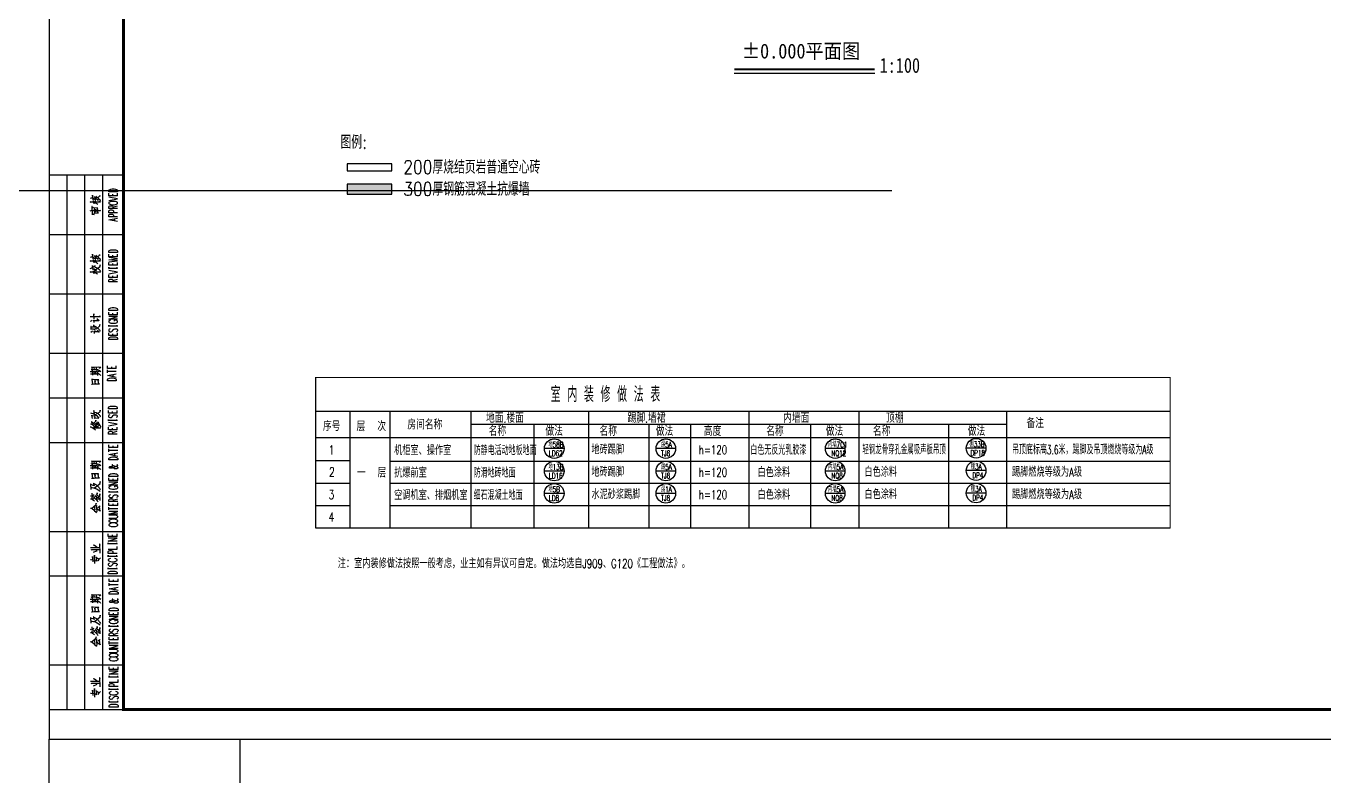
# Model space of a CAD drawing. Extents: x 5279878 to 5976284, y -275259 to -27697.
# Drawn here: x 5314840 to 5358558, y -213546 to -188277 of the extents above; entities that cross this region are included whole.
import ezdxf

# ---------------------------------------------------------------- set-up
doc = ezdxf.new("R2010")
doc.units = 0
doc.header["$LTSCALE"] = 1000
doc.header["$MEASUREMENT"] = 0
doc.layers.get('0').update_dxf_attribs({"linetype": 'CONTINUOUS'})
doc.layers.add('_0', color=7, linetype='CONTINUOUS', lineweight=25)
for name, color, linetype in [('INSERT', 64, 'CONTINUOUS'), ('PUB_TITLE', 4, 'CONTINUOUS'), ('图名', 15, 'CONTINUOUS'), ('门窗编号', 80, 'CONTINUOUS')]:
    doc.layers.add(name, color=color, linetype=linetype)
doc.styles.add('HZ1', font='txt.shx', dxfattribs={"bigfont": 'hzdx.shx'})
doc.styles.get("Standard").update_dxf_attribs({"font": 'GBENOR', "bigfont": 'GBCBIG'})
doc.styles.add('宋体', font='', dxfattribs={"width": 0.7})
doc.styles.get('宋体').set_extended_font_data('SimSun')

# ---------------------------------------------------------------- blocks, each defined once
blk = doc.blocks.new('A$C04D97144')
for p, q in [((6, 0), (6, 180)), ((12, 0), (12, 180)), ((18, 0), (18, 180)), ((0, 160), (25, 160)), ((0, 140), (25, 140)), ((0, 120), (25, 120)), ((0, 105), (25, 105)), ((0, 90), (25, 90)), ((0, 60), (25, 60)), ((0, 45), (25, 45)), ((0, 15), (25, 15))]:
    blk.add_line(p, q)
blk.add_lwpolyline([(0, 180), (0, 0), (25, 0), (25, 180)], close=True)
for points in [[(22.97, 174.41), (20.03, 174.41), (20.03, 174.9), (20.17, 175.1), (20.47, 175.24), (20.72, 175.32), (21.18, 175.38), (21.87, 175.38), (22.28, 175.32), (22.58, 175.24), (22.83, 175.1), (22.97, 174.9), (22.97, 174.41), (22.97, 174.41)], [(13.81, 170.94), (13.95, 171.05), (13.92, 171.02), (17.27, 171.02), (17, 170.98), (16.72, 171.02)], [(13.86, 172.15), (14.14, 172.35), (14.27, 172.38), (14.34, 172.35)], [(14.77, 171.68), (14.55, 173.26), (14.52, 173.14), (14.6, 172.92)], [(14.74, 172.24), (14.91, 172.21), (15.58, 171.72), (15.62, 171.68), (15.41, 172.54)], [(14.8, 171.44), (14.97, 170.34)], [(14.99, 171.05), (15.44, 170.8), (15.79, 170.59), (16.04, 170.42), (16.29, 170.2)], [(15.05, 172.71), (15.19, 172.68), (15.62, 172.35), (15.65, 172.32), (15.93, 172.07), (16.21, 171.79), (16.46, 171.47)], [(15.19, 171.05), (15.54, 171.41)], [(15.62, 172.92), (15.82, 172.82), (16.28, 172.49), (16.56, 172.15), (16.86, 171.79), (17.09, 171.47), (17.27, 171.22)], [(16.39, 172.38), (16.86, 172.95), (17.09, 173.06), (16.81, 172.89)], [(22.97, 173), (20.03, 173), (20.03, 173.91)], [(20.03, 171.46), (22.97, 172.02), (20.03, 172.59)], [(20.03, 170.48), (20.17, 170.34), (20.47, 170.2), (20.72, 170.14), (21.18, 170.06), (21.87, 170.06), (22.28, 170.14), (22.58, 170.2), (22.83, 170.34), (22.97, 170.48), (22.97, 170.77), (22.83, 170.91), (22.58, 171.05), (22.28, 171.11), (21.87, 171.19), (21.18, 171.19), (20.72, 171.11), (20.47, 171.05), (20.17, 170.91), (20.03, 170.77), (20.03, 170.48), (20.03, 170.48)], [(21.43, 173), (21.43, 173.56)], [(22.97, 173), (22.97, 173.91)], [(13.78, 167.95), (14.06, 168.13), (14.27, 168.19)], [(14.27, 166.93), (14.52, 166.93), (14.71, 166.88), (14.91, 166.82), (15.05, 166.76)], [(14.56, 166.93), (14.41, 169.49), (14.31, 169.43), (14.77, 169.08)], [(14.66, 168.06), (14.71, 168.13), (17.28, 168.09), (17.03, 168.05), (16.72, 168.09)], [(16.18, 168.75), (16.32, 168.86), (14.97, 169.04), (15.08, 169.08), (15.27, 167.31)], [(15.02, 167.18), (15.27, 167.25), (16.53, 167.36), (16.29, 167.32), (16.18, 168.75), (16.15, 168.58), (16.21, 168.27)], [(15.73, 167.59), (15.62, 168.61)], [(22.97, 168.74), (20.03, 168.74), (20.03, 169.37), (20.17, 169.57), (20.33, 169.65), (20.58, 169.71), (20.88, 169.71), (21.18, 169.65), (21.27, 169.57), (21.43, 169.37), (21.43, 168.74)], [(22.97, 167.34), (20.03, 167.34), (20.03, 167.97), (20.17, 168.17), (20.33, 168.24), (20.58, 168.31), (21.02, 168.31), (21.27, 168.24), (21.43, 168.17), (21.57, 167.97), (21.57, 167.34)], [(22.97, 165.93), (20.03, 165.93), (20.03, 166.57), (20.17, 166.77), (20.33, 166.84), (20.58, 166.92), (21.02, 166.92), (21.27, 166.84), (21.43, 166.77), (21.57, 166.57), (21.57, 165.93)], [(21.43, 169.23), (22.97, 169.71)], [(22.97, 164.39), (20.03, 164.95), (22.97, 165.52)], [(21.98, 164.61), (21.98, 165.3)], [(14.77, 151.79), (14.55, 153.37), (14.52, 153.26), (14.6, 153.03)], [(15.62, 153.03), (15.82, 152.95), (16.28, 152.6), (16.56, 152.26), (16.86, 151.9), (17.09, 151.58), (17.27, 151.33)], [(16.39, 152.49), (16.86, 153.06), (17.09, 153.17), (16.81, 153)], [(22.97, 153.91), (20.03, 153.91), (20.03, 154.4), (20.17, 154.6), (20.47, 154.74), (20.72, 154.82), (21.18, 154.88), (21.87, 154.88), (22.28, 154.82), (22.58, 154.74), (22.83, 154.6), (22.97, 154.4), (22.97, 153.91), (22.97, 153.91)], [(22.97, 152.51), (20.03, 152.51), (20.03, 153.42)], [(21.43, 152.51), (21.43, 153.06)], [(22.97, 152.51), (22.97, 153.42)], [(13.81, 151.05), (13.95, 151.16), (13.92, 151.13), (17.27, 151.13), (17, 151.1), (16.72, 151.13)], [(13.81, 148.52), (14.06, 148.69), (14.23, 148.76), (14.41, 148.76)], [(13.86, 152.26), (14.14, 152.46), (14.27, 152.49), (14.34, 152.46)], [(14.71, 148.1), (14.52, 149.54), (14.49, 149.43), (14.55, 149.29)], [(14.74, 152.35), (14.91, 152.32), (15.58, 151.84), (15.62, 151.79), (15.41, 152.67)], [(14.8, 151.55), (14.97, 150.45)], [(14.91, 149.01), (15.22, 149.35), (15.36, 149.43), (15.54, 149.54)], [(14.99, 151.16), (15.44, 150.91), (15.79, 150.7), (16.04, 150.53), (16.29, 150.31)], [(15.05, 152.82), (15.19, 152.81), (15.62, 152.46), (15.65, 152.43), (15.93, 152.18), (16.21, 151.9), (16.46, 151.58)], [(15.19, 151.16), (15.54, 151.52)], [(15.33, 148.98), (15.57, 149.01), (15.96, 148.83), (16.28, 148.66), (16.53, 148.47), (16.72, 148.3), (16.92, 148.13), (17.09, 147.92), (17.27, 147.67)], [(15.73, 148.21), (15.79, 148.3), (17.09, 149.29), (17.12, 149.82), (17.03, 149.32), (16.92, 149.18)], [(20.03, 150.83), (22.97, 151.18), (20.03, 151.52), (22.97, 151.88), (20.03, 152.23)], [(22.97, 149.7), (20.03, 149.7), (20.03, 150.61)], [(20.03, 148.52), (20.03, 148.98), (20.03, 148.71), (22.89, 148.71), (22.89, 148.52), (22.89, 148.98)], [(21.43, 149.7), (21.43, 150.26)], [(22.97, 149.7), (22.97, 150.61)], [(13.81, 147.36), (13.98, 147.5), (13.92, 147.45), (17.27, 147.45), (17.06, 147.39), (16.78, 147.45)], [(14.74, 147.84), (14.94, 146.76)], [(14.91, 148.47), (15.13, 148.44), (15.54, 148.16), (15.82, 147.95), (15.93, 147.84)], [(14.94, 147.45), (15.33, 147.28), (15.68, 147.08), (15.99, 146.89), (16.28, 146.65)], [(15.08, 147.47), (15.44, 147.88)], [(20.03, 146.76), (22.97, 147.33), (20.03, 147.89)], [(22.97, 145.5), (20.03, 145.5), (20.03, 146.42)], [(22.97, 144.03), (20.03, 144.03), (20.03, 144.67), (20.17, 144.88), (20.33, 144.94), (20.58, 145.02), (20.88, 145.02), (21.18, 144.94), (21.27, 144.88), (21.43, 144.67), (21.43, 144.03)], [(21.43, 145.5), (21.43, 146.07)], [(21.43, 144.53), (22.97, 145.02)], [(22.97, 145.5), (22.97, 146.42)], [(13.78, 132.37), (13.98, 132.39), (17.28, 132.39), (17.06, 132.37), (16.78, 132.39)], [(15.13, 131.49), (14.99, 133.33), (14.97, 133.22), (15.02, 132.98)], [(15.13, 130.33), (15.02, 131.11), (14.97, 131.07), (16.72, 131), (16.84, 130.89), (16.04, 131.66)], [(22.97, 134.41), (20.03, 134.41), (20.03, 134.9), (20.17, 135.1), (20.47, 135.25), (20.72, 135.31), (21.18, 135.39), (21.87, 135.39), (22.28, 135.31), (22.58, 135.25), (22.83, 135.1), (22.97, 134.9), (22.97, 134.41), (22.97, 134.41)], [(22.97, 133), (20.03, 133), (20.03, 133.91)], [(22.97, 131.46), (20.03, 131.46), (22.97, 132.45), (20.03, 132.45)], [(20.72, 131.19), (20.47, 131.11), (20.17, 130.97), (20.03, 130.83), (20.03, 130.55), (20.17, 130.42), (20.47, 130.28), (20.72, 130.2), (21.18, 130.14), (21.87, 130.14), (22.28, 130.2), (22.58, 130.28), (22.83, 130.42), (22.97, 130.55), (22.97, 130.83), (22.83, 130.97), (22.58, 131.11), (22.28, 131.19), (21.87, 131.19), (21.87, 130.83)], [(21.43, 133), (21.43, 133.56)], [(22.97, 133), (22.97, 133.91)], [(13.86, 130.75), (14.14, 130.97), (14.28, 131.08), (14.45, 131.15)], [(13.92, 128.22), (14.17, 128.26), (14.45, 128.26), (14.71, 128.19), (14.97, 128.11), (15.13, 128), (15.27, 127.89), (15.41, 127.75)], [(13.98, 127.12), (14.38, 127.45), (14.55, 127.52)], [(14.14, 128.29), (14.09, 129.06), (14, 128.99), (14.23, 128.9), (14.42, 128.9), (14.6, 128.9), (14.8, 128.9), (14.88, 128.93), (14.97, 128.99), (14.99, 129.1), (15.02, 129.24), (15.02, 129.45), (14.99, 129.56), (14.94, 129.64)], [(15.16, 126.7), (15.05, 127.45), (14.94, 127.34), (15.16, 127.31), (16.67, 127.3), (16.78, 127.16), (16.18, 127.75)], [(15.51, 128.11), (15.36, 129.21), (15.27, 129.13), (15.51, 129.02), (15.79, 128.88), (16.01, 128.74), (16.21, 128.6), (16.46, 128.37), (16.7, 128.11), (16.89, 127.86), (17.03, 127.66), (17.12, 127.49)], [(15.76, 128.08), (15.76, 128.15), (17, 129.2), (17.03, 129.73), (16.95, 129.2), (16.84, 129.06)], [(20.03, 129.02), (20.03, 129.48), (20.03, 129.21), (22.89, 129.21), (22.89, 129.02), (22.89, 129.48)], [(20.47, 128.24), (20.17, 128.1), (20.03, 127.89), (20.03, 127.61), (20.17, 127.41), (20.47, 127.27), (20.72, 127.27), (21.02, 127.33), (21.18, 127.41), (21.27, 127.55), (21.57, 127.97), (21.73, 128.1), (21.87, 128.18), (22.12, 128.24), (22.58, 128.24), (22.83, 128.1), (22.97, 127.89), (22.97, 127.61), (22.83, 127.41), (22.58, 127.27)], [(22.97, 126.01), (20.03, 126.01), (20.03, 126.92)], [(22.97, 126.01), (22.97, 126.92)], [(22.97, 124.61), (20.03, 124.61), (20.03, 125.1), (20.17, 125.3), (20.47, 125.44), (20.72, 125.52), (21.18, 125.58), (21.87, 125.58), (22.28, 125.52), (22.58, 125.44), (22.83, 125.3), (22.97, 125.1), (22.97, 124.61), (22.97, 124.61)], [(21.43, 126.01), (21.43, 126.56)], [(13.75, 113.87), (13.92, 113.91), (16.13, 113.83)], [(14.14, 114.51), (14.45, 114.6), (15.08, 114.6), (15.76, 114.57), (16.18, 114.51), (16.64, 114.37), (16.92, 114.2), (17.34, 113.88)], [(14.49, 114.6), (14.34, 115.45), (14.27, 115.36), (15.13, 115.36), (15.19, 115.36), (16.46, 115.39), (16.95, 115.36), (17.23, 115.33), (17.31, 115.31), (16.95, 114.89), (17.2, 115.28)], [(14.69, 112.61), (14.52, 114.29)], [(15.19, 114.62), (15.11, 115.11)], [(15.93, 114.57), (15.93, 114.62), (15.85, 115.07)], [(16.29, 112.53), (16.07, 114.29), (16.04, 114.2), (16.13, 114.09)], [(16.39, 113.63), (16.72, 113.94), (16.86, 113.94), (16.61, 113.83)], [(22.54, 114.92), (19.59, 114.92), (19.59, 115.83)], [(19.59, 113.44), (19.59, 114.43)], [(19.59, 113.94), (22.54, 113.94)], [(21, 114.92), (21, 115.48)], [(22.54, 114.92), (22.54, 115.83)], [(13.92, 113.06), (14.09, 113.13), (16.21, 113.13)], [(14.17, 109.58), (14.45, 109.64), (15.08, 109.67), (15.73, 109.69), (15.82, 109.69), (16.28, 109.69), (16.86, 109.69), (16.67, 109.69), (16.5, 110.8), (16.7, 111.02), (16.43, 111.08), (16.1, 111.08), (15.44, 111.12), (14.77, 111.13), (14.2, 111.13), (14.28, 111.16), (14.49, 109.67)], [(15.16, 113.16), (15.08, 113.66)], [(15.51, 109.69), (15.33, 110.8), (15.3, 110.69), (15.41, 110.42)], [(15.65, 113.17), (15.57, 113.63)], [(16.46, 113.17), (16.61, 113.16), (16.89, 112.92), (17.09, 112.72), (17.23, 112.53)], [(22.54, 111.9), (19.59, 112.47), (22.54, 113.03)], [(22.54, 110.72), (19.59, 110.72), (19.59, 111.21), (19.75, 111.41), (20.05, 111.56), (20.3, 111.63), (20.75, 111.7), (21.44, 111.7), (21.85, 111.63), (22.15, 111.56), (22.4, 111.41), (22.54, 111.21), (22.54, 110.72), (22.54, 110.72)], [(21.55, 112.12), (21.55, 112.81)], [(15.16, 99.49), (14.99, 100.76), (14.97, 100.62), (15.02, 100.39)], [(15.54, 99.35), (15.57, 99.43), (17.09, 100.31), (17.12, 100.84), (17.03, 100.34), (16.86, 100.2)], [(22.86, 101.27), (19.92, 101.27), (19.92, 101.75), (20.06, 101.97), (20.36, 102.11), (20.61, 102.18), (21.07, 102.24), (21.76, 102.24), (22.17, 102.18), (22.47, 102.11), (22.72, 101.97), (22.86, 101.75), (22.86, 101.27), (22.86, 101.27)], [(22.86, 99.87), (19.92, 99.87), (19.92, 100.78)], [(22.86, 99.87), (22.86, 100.78)], [(13.84, 99.93), (14.17, 99.88), (14.63, 99.71), (15.11, 99.49), (15.41, 99.32), (15.65, 99.21), (15.85, 99.08)], [(13.84, 96.29), (14.27, 96.08), (14.6, 95.91), (14.85, 95.72), (14.91, 95.69), (15.11, 95.55)], [(14.38, 96.02), (14.41, 96.14), (14.28, 96.99), (14.23, 96.93), (14.63, 96.65), (14.97, 96.4), (15.19, 96.16), (15.4, 95.91), (15.58, 95.66), (15.71, 95.49)], [(14.49, 98.06), (14.34, 99.21), (14.27, 99.08), (15.25, 98.94), (15.25, 99.08), (15.36, 98.23), (15.11, 98.19), (15.41, 98.23), (16.7, 98.2)], [(14.66, 95.91), (14.69, 96.02), (15.71, 97.13), (15.68, 97.5), (15.68, 97.13), (15.57, 96.99)], [(15.11, 100.2), (15.27, 100.2), (15.73, 100.07), (15.99, 99.96), (16.21, 99.85), (16.42, 99.71), (16.61, 99.54), (16.81, 99.35), (16.95, 99.11), (17.09, 98.89), (17.14, 98.72), (17.2, 98.55)], [(15.41, 96.4), (15.51, 96.36), (15.54, 96.33), (15.76, 96.05), (15.96, 95.83), (16.1, 95.63)], [(15.76, 96.62), (15.87, 96.57), (15.93, 96.54), (16.21, 96.22), (16.24, 96.16), (16.39, 96), (16.53, 95.77), (16.67, 95.55)], [(16.81, 98.12), (16.04, 99)], [(16.1, 96.88), (16.29, 96.79), (16.57, 96.47), (16.81, 96.19), (16.95, 95.91), (17.12, 95.63), (17.23, 95.38), (17.28, 95.17)], [(20.36, 99.3), (20.06, 99.16), (19.92, 98.96), (19.92, 98.67), (20.06, 98.47), (20.36, 98.33), (20.61, 98.33), (20.91, 98.39), (21.07, 98.47), (21.16, 98.61), (21.46, 99.02), (21.62, 99.16), (21.76, 99.24), (22.01, 99.3), (22.47, 99.3), (22.72, 99.16), (22.86, 98.96), (22.86, 98.67), (22.72, 98.47), (22.47, 98.33)], [(19.92, 97.28), (19.92, 97.75), (19.92, 97.48), (22.78, 97.48), (22.78, 97.28), (22.78, 97.75)], [(19.92, 95.53), (22.86, 96.08), (19.92, 96.65)], [(21.32, 99.87), (21.32, 100.43)], [(13.78, 95.27), (13.95, 95.23), (14.41, 94.98), (14.45, 94.98), (14.8, 94.75), (15.08, 94.56), (15.3, 94.35), (15.51, 94.18)], [(14.74, 94.86), (17.23, 94.86), (17, 94.81), (16.57, 94.86)], [(14.83, 95.3), (16.46, 95.3), (16.28, 95.27), (16.13, 95.3)], [(22.86, 94.26), (19.92, 94.26), (19.92, 95.17)], [(22.86, 92.8), (19.92, 92.8), (19.92, 93.43), (20.06, 93.63), (20.22, 93.71), (20.47, 93.77), (20.77, 93.77), (21.07, 93.71), (21.16, 93.63), (21.32, 93.43), (21.32, 92.8)], [(21.32, 94.26), (21.32, 94.83)], [(21.32, 93.29), (22.86, 93.77)], [(22.86, 94.26), (22.86, 95.17)], [(23.05, 88.31), (20.09, 88.31), (20.09, 89.22)], [(20.09, 86.83), (20.09, 87.82)], [(21.49, 88.31), (21.49, 88.87)], [(23.05, 88.31), (23.05, 89.22)], [(14.49, 82.9), (14.34, 83.77), (14.27, 83.67), (15.13, 83.67), (15.19, 83.67), (16.46, 83.7), (16.95, 83.67), (17.23, 83.64), (17.31, 83.62), (16.95, 83.2), (17.2, 83.59)], [(15.19, 82.93), (15.11, 83.42)], [(15.93, 82.89), (15.93, 82.93), (15.85, 83.39)], [(20.09, 87.33), (23.05, 87.33)], [(23.05, 85.29), (20.09, 85.86), (23.05, 86.42)], [(23.05, 84.11), (20.09, 84.11), (20.09, 84.6), (20.25, 84.8), (20.55, 84.94), (20.8, 85.02), (21.26, 85.09), (21.95, 85.09), (22.34, 85.02), (22.65, 84.94), (22.89, 84.8), (23.05, 84.6), (23.05, 84.11), (23.05, 84.11)], [(22.04, 85.51), (22.04, 86.2)], [(13.75, 82.18), (13.92, 82.23), (16.13, 82.15)], [(13.92, 81.38), (14.09, 81.44), (16.21, 81.44)], [(14.14, 82.82), (14.45, 82.9), (15.08, 82.9), (15.76, 82.89), (16.18, 82.82), (16.64, 82.68), (16.92, 82.51), (17.34, 82.19)], [(14.17, 77.89), (14.45, 77.95), (15.08, 77.98), (15.73, 78), (15.82, 78), (16.28, 78), (16.86, 78), (16.67, 78), (16.5, 79.12), (16.7, 79.34), (16.43, 79.4), (16.1, 79.4), (15.44, 79.43), (14.77, 79.45), (14.2, 79.45), (14.28, 79.48), (14.49, 77.98)], [(14.69, 80.92), (14.52, 82.6)], [(15.16, 81.46), (15.08, 81.97)], [(15.51, 78), (15.33, 79.12), (15.3, 79.01), (15.41, 78.74)], [(15.65, 81.49), (15.57, 81.94)], [(16.29, 80.84), (16.07, 82.6), (16.04, 82.51), (16.13, 82.4)], [(16.39, 81.94), (16.72, 82.26), (16.86, 82.26), (16.61, 82.15)], [(16.46, 81.49), (16.61, 81.46), (16.89, 81.24), (17.09, 81.03), (17.23, 80.84)], [(21.35, 82.43), (21.26, 82.43), (21.1, 82.35), (21.1, 82.29), (21.26, 82.21), (21.49, 82.15), (22.2, 82.01), (22.65, 81.87), (22.89, 81.72), (23.05, 81.58), (23.05, 81.3), (22.89, 81.17), (22.75, 81.1), (22.5, 81.03), (22.2, 81.03), (21.95, 81.1), (21.79, 81.17), (21.26, 81.66), (21.1, 81.72), (20.8, 81.8), (20.55, 81.8), (20.25, 81.72), (20.09, 81.58), (20.25, 81.44), (20.55, 81.38), (20.8, 81.38), (21.26, 81.44), (21.65, 81.58), (22.65, 81.94), (22.89, 82.08), (23.05, 82.21), (23.05, 82.35), (22.89, 82.43), (22.75, 82.43)], [(23.05, 78.5), (20.09, 78.5), (20.09, 78.99), (20.25, 79.21), (20.55, 79.35), (20.8, 79.41), (21.26, 79.49), (21.95, 79.49), (22.34, 79.41), (22.65, 79.35), (22.89, 79.21), (23.05, 78.99), (23.05, 78.5), (23.05, 78.5)], [(14.14, 74.09), (14, 76.02), (13.89, 75.88), (14.06, 75.82), (14.6, 75.63), (15.13, 75.42), (15.08, 75.38), (15.08, 75.42), (14.97, 76.24), (14.88, 76.16), (15.19, 76.02), (15.47, 75.88), (15.68, 75.77), (15.85, 75.63), (16.13, 75.42), (16.35, 75.24), (16.57, 75), (16.72, 74.8), (16.89, 74.54), (17.06, 74.26), (17.2, 74.04)], [(14.23, 74.8), (14.38, 74.8), (14.91, 74.69), (15.22, 74.61), (15.54, 74.5), (15.87, 74.36), (16.15, 74.18), (16.5, 73.98), (16.75, 73.79), (16.98, 73.55), (17.09, 73.44)], [(15.22, 74.69), (17.12, 76.16), (17.12, 76.76), (17.06, 76.23), (17.03, 76.16), (16.81, 75.94)], [(23.05, 77.11), (20.09, 77.11), (20.09, 78.02)], [(23.05, 75.57), (20.09, 75.57), (23.05, 76.56), (20.09, 76.56)], [(20.8, 75.28), (20.55, 75.22), (20.25, 75.08), (20.09, 74.94), (20.09, 74.65), (20.25, 74.51), (20.55, 74.37), (20.8, 74.31), (21.26, 74.23), (21.95, 74.23), (22.34, 74.31), (22.65, 74.37), (22.89, 74.51), (23.05, 74.65), (23.05, 74.94), (22.89, 75.08), (22.65, 75.22), (22.34, 75.28), (21.95, 75.28), (21.95, 74.94)], [(21.49, 77.11), (21.49, 77.67)], [(23.05, 77.11), (23.05, 78.02)], [(13.92, 72), (14.06, 72.03), (14.85, 71.69)], [(13.92, 70.95), (14.12, 70.92), (14.55, 70.7), (14.88, 70.49), (15.16, 70.27)], [(14.49, 70.73), (14.41, 71.54)], [(14.56, 71.83), (14.42, 72.85)], [(14.52, 70.92), (14.94, 71.12)], [(14.6, 72.14), (15.05, 72.39)], [(14.85, 71.48), (14.99, 71.47), (15.51, 71.01), (15.57, 70.98), (15.82, 70.74), (16.13, 70.35), (16.28, 70.16), (16.42, 69.96)], [(15.05, 71.43), (16.13, 72.56), (16.13, 73.02), (16.1, 72.56), (15.9, 72.33)], [(15.76, 71.86), (15.87, 70.95)], [(16.04, 71.37), (16.46, 71.48), (16.7, 71.43), (16.39, 71.43)], [(16.07, 72.08), (16.28, 72.08), (17.06, 71.75)], [(16.28, 70.84), (16.64, 70.98), (16.81, 70.98), (16.57, 70.95)], [(17.14, 70.46), (17, 72.63), (17, 72.49), (17.03, 72.17)], [(20.55, 72.35), (20.25, 72.2), (20.09, 72), (20.09, 71.72), (20.25, 71.51), (20.55, 71.37), (20.8, 71.37), (21.1, 71.43), (21.26, 71.51), (21.35, 71.65), (21.65, 72.06), (21.79, 72.2), (21.95, 72.28), (22.2, 72.35), (22.65, 72.35), (22.89, 72.2), (23.05, 72), (23.05, 71.72), (22.89, 71.51), (22.65, 71.37)], [(23.05, 70.04), (20.09, 70.04), (20.09, 70.66), (20.25, 70.88), (20.39, 70.95), (20.64, 71.03), (20.94, 71.03), (21.26, 70.95), (21.35, 70.88), (21.49, 70.66), (21.49, 70.04)], [(20.11, 73.11), (20.11, 73.59), (20.11, 73.32), (22.95, 73.32), (22.95, 73.11), (22.95, 73.59)], [(21.49, 70.52), (23.05, 71.03)], [(13.89, 67.85), (14.03, 67.84), (14.49, 67.57), (14.97, 67.24), (15.27, 66.96), (15.62, 66.61), (15.93, 66.27)], [(14.23, 67.74), (15.76, 69.05), (15.76, 69.08), (15.79, 69.5), (15.71, 69.05), (15.57, 68.87)], [(15.4, 67.27), (15.4, 67.29), (15.4, 67.35), (15.27, 68.26), (15.27, 68.13), (15.33, 67.99)], [(16.04, 66.69), (16.07, 66.82), (15.9, 68.76), (15.87, 68.65), (15.9, 68.54)], [(16.13, 67.63), (16.24, 67.6), (16.78, 67.18), (17.09, 66.93), (17.12, 66.83), (16.86, 68.4), (16.39, 67.99)], [(16.86, 68.4), (17, 68.51), (17.17, 68.59)], [(23.05, 68.7), (20.09, 68.7), (20.09, 69.61)], [(20.09, 67.24), (20.09, 68.21)], [(20.09, 67.73), (23.05, 67.73)], [(23.05, 65.76), (20.09, 65.76), (23.05, 66.75), (20.09, 66.75)], [(21.49, 68.7), (21.49, 69.27)], [(23.05, 68.7), (23.05, 69.61)], [(20.09, 64.44), (22.2, 64.44), (22.65, 64.51), (22.89, 64.65), (23.05, 64.85), (23.05, 64.99), (22.89, 65.21), (22.65, 65.35), (22.2, 65.42), (20.09, 65.42)], [(20.09, 63.39), (20.25, 63.25), (20.55, 63.11), (20.8, 63.05), (21.26, 62.97), (21.95, 62.97), (22.34, 63.05), (22.65, 63.11), (22.89, 63.25), (23.05, 63.39), (23.05, 63.67), (22.89, 63.81), (22.65, 63.94), (22.34, 64.02), (21.95, 64.08), (21.26, 64.08), (20.8, 64.02), (20.55, 63.94), (20.25, 63.81), (20.09, 63.67), (20.09, 63.39), (20.09, 63.39)], [(20.8, 62.68), (20.55, 62.62), (20.25, 62.48), (20.09, 62.34), (20.09, 62.06), (20.25, 61.91), (20.55, 61.77), (20.8, 61.71), (21.26, 61.63), (21.95, 61.63), (22.34, 61.71), (22.65, 61.77), (22.89, 61.91), (23.05, 62.06), (23.05, 62.34), (22.89, 62.48), (22.65, 62.62), (22.34, 62.68)], [(22.81, 58.27), (19.86, 58.27), (19.86, 59.18)], [(22.81, 56.73), (19.86, 56.73), (22.81, 57.72), (19.86, 57.72)], [(21.26, 58.27), (21.26, 58.83)], [(22.81, 58.27), (22.81, 59.18)], [(13.86, 54.53), (14.09, 54.59), (17.03, 54.53)], [(14.06, 53.82), (14.31, 53.87), (17.06, 53.87)], [(14.8, 55.44), (15.16, 55.38), (15.71, 55.02), (16.28, 54.56)], [(14.91, 53.02), (15.85, 53.43), (16.15, 53.48)], [(17.12, 52.63), (16.98, 55.83), (16.95, 55.69), (17, 55.38)], [(19.86, 54.07), (22.81, 54.07), (22.81, 54.91)], [(22.81, 52.6), (19.86, 52.6), (19.86, 53.23), (20.01, 53.45), (20.16, 53.51), (20.41, 53.59), (20.86, 53.59), (21.11, 53.51), (21.26, 53.45), (21.41, 53.23), (21.41, 52.6)], [(19.87, 55.68), (19.87, 56.15), (19.87, 55.88), (22.72, 55.88), (22.72, 55.68), (22.72, 56.15)], [(13.84, 50.54), (14.06, 50.56), (15.11, 50.34), (16.04, 50.08), (15.99, 50.02), (15.79, 51.39), (15.71, 51.36), (16.84, 50.68)], [(14.74, 49.71), (14.55, 51.5), (14.55, 51.39), (14.6, 51.18)], [(15.36, 49.2), (15.19, 52.03), (15.16, 51.89), (15.19, 51.72)], [(16.46, 50.05), (16.7, 50.4), (16.84, 50.62), (16.98, 50.87), (17.09, 51.01), (17.23, 51.11)], [(20.56, 50.85), (20.31, 50.78), (20.01, 50.65), (19.86, 50.51), (19.86, 50.23), (20.01, 50.08), (20.31, 49.94), (20.56, 49.88), (21.02, 49.8), (21.71, 49.8), (22.1, 49.88), (22.42, 49.94), (22.65, 50.08), (22.81, 50.23), (22.81, 50.51), (22.65, 50.65), (22.42, 50.78), (22.1, 50.85)], [(20.31, 49.31), (20.01, 49.17), (19.86, 48.97), (19.86, 48.69), (20.01, 48.47), (20.31, 48.34), (20.56, 48.34), (20.86, 48.4), (21.02, 48.47), (21.11, 48.61), (21.41, 49.03), (21.55, 49.17), (21.71, 49.24), (21.96, 49.31), (22.42, 49.31), (22.65, 49.17), (22.81, 48.97), (22.81, 48.69), (22.65, 48.47), (22.42, 48.34)], [(19.87, 51.48), (19.87, 51.95), (19.87, 51.69), (22.72, 51.69), (22.72, 51.48), (22.72, 51.95)], [(22.81, 45.67), (19.86, 45.67), (19.86, 46.16), (20.01, 46.38), (20.31, 46.52), (20.56, 46.58), (21.02, 46.66), (21.71, 46.66), (22.1, 46.58), (22.42, 46.52), (22.65, 46.38), (22.81, 46.16), (22.81, 45.67), (22.81, 45.67)], [(19.87, 47.29), (19.87, 47.74), (19.87, 47.48), (22.72, 47.48), (22.72, 47.29), (22.72, 47.74)], [(23.13, 43.08), (20.19, 43.08), (20.19, 43.99)], [(23.13, 43.08), (23.13, 43.99)], [(20.19, 41.62), (20.19, 42.59)], [(20.19, 42.1), (23.13, 42.1)], [(23.13, 40.08), (20.19, 40.63), (23.13, 41.19)], [(23.13, 38.88), (20.19, 38.88), (20.19, 39.37), (20.33, 39.58), (20.63, 39.72), (20.88, 39.79), (21.33, 39.86), (22.03, 39.86), (22.43, 39.79), (22.73, 39.72), (22.98, 39.58), (23.13, 39.37), (23.13, 38.88), (23.13, 38.88)], [(21.59, 43.08), (21.59, 43.64)], [(22.14, 40.28), (22.14, 40.97)], [(13.75, 37.17), (13.92, 37.23), (16.13, 37.14)], [(13.92, 36.39), (14.09, 36.43), (16.21, 36.43)], [(14.14, 37.83), (14.45, 37.91), (15.08, 37.91), (15.76, 37.88), (16.18, 37.83), (16.64, 37.69), (16.92, 37.52), (17.34, 37.2)], [(14.49, 37.91), (14.34, 38.76), (14.27, 38.68), (15.13, 38.68), (15.19, 38.68), (16.46, 38.71), (16.95, 38.68), (17.23, 38.65), (17.31, 38.62), (16.95, 38.19), (17.2, 38.59)], [(14.69, 35.93), (14.52, 37.6)], [(15.16, 36.46), (15.08, 36.98)], [(15.19, 37.94), (15.11, 38.43)], [(15.65, 36.5), (15.57, 36.95)], [(15.93, 37.88), (15.93, 37.94), (15.85, 38.4)], [(16.29, 35.84), (16.07, 37.6), (16.04, 37.52), (16.13, 37.41)], [(16.39, 36.95), (16.72, 37.27), (16.86, 37.27), (16.61, 37.14)], [(16.46, 36.5), (16.61, 36.46), (16.89, 36.24), (17.09, 36.04), (17.23, 35.84)], [(21.43, 37.2), (21.33, 37.2), (21.18, 37.12), (21.18, 37.06), (21.33, 36.98), (21.59, 36.92), (22.28, 36.78), (22.73, 36.64), (22.98, 36.5), (23.13, 36.35), (23.13, 36.09), (22.98, 35.95), (22.83, 35.87), (22.58, 35.8), (22.28, 35.8), (22.03, 35.87), (21.88, 35.95), (21.33, 36.43), (21.18, 36.5), (20.88, 36.57), (20.63, 36.57), (20.33, 36.5), (20.19, 36.35), (20.33, 36.21), (20.63, 36.15), (20.88, 36.15), (21.33, 36.21), (21.73, 36.35), (22.73, 36.72), (22.98, 36.86), (23.13, 36.98), (23.13, 37.12), (22.98, 37.2), (22.83, 37.2)], [(14.14, 29.1), (14, 31.03), (13.89, 30.89), (14.06, 30.82), (14.6, 30.62), (15.13, 30.43), (15.08, 30.37), (15.08, 30.43), (14.97, 31.25), (14.88, 31.17), (15.19, 31.03), (15.47, 30.89), (15.68, 30.76), (15.85, 30.62), (16.13, 30.43), (16.35, 30.23), (16.57, 30.01), (16.72, 29.8), (16.89, 29.55), (17.06, 29.27), (17.2, 29.03)], [(14.17, 32.9), (14.45, 32.95), (15.08, 32.98), (15.73, 33.01), (15.82, 33.01), (16.28, 33.01), (16.86, 33.01), (16.67, 33.01), (16.5, 34.11), (16.7, 34.34), (16.43, 34.39), (16.1, 34.39), (15.44, 34.42), (14.77, 34.45), (14.2, 34.45), (14.28, 34.49), (14.49, 32.98)], [(15.22, 29.69), (17.12, 31.17), (17.12, 31.77), (17.06, 31.22), (17.03, 31.17), (16.81, 30.93)], [(15.51, 33.01), (15.33, 34.11), (15.3, 34), (15.41, 33.75)], [(23.13, 33.28), (20.19, 33.28), (20.19, 33.78), (20.33, 33.98), (20.63, 34.12), (20.88, 34.19), (21.33, 34.27), (22.03, 34.27), (22.43, 34.19), (22.73, 34.12), (22.98, 33.98), (23.13, 33.78), (23.13, 33.28), (23.13, 33.28)], [(23.13, 31.88), (20.19, 31.88), (20.19, 32.79)], [(23.13, 30.34), (20.19, 30.34), (23.13, 31.33), (20.19, 31.33)], [(21.59, 31.88), (21.59, 32.44)], [(23.13, 31.88), (23.13, 32.79)], [(13.92, 26.99), (14.06, 27.02), (14.85, 26.69)], [(14.23, 29.8), (14.38, 29.8), (14.91, 29.69), (15.22, 29.6), (15.54, 29.49), (15.87, 29.35), (16.15, 29.18), (16.5, 28.99), (16.75, 28.78), (16.98, 28.56), (17.09, 28.45)], [(14.49, 25.72), (14.41, 26.55)], [(14.56, 26.83), (14.42, 27.86)], [(14.6, 27.15), (15.05, 27.4)], [(14.85, 26.49), (14.99, 26.46), (15.51, 26), (15.57, 25.99), (15.82, 25.75), (16.13, 25.36), (16.28, 25.15), (16.42, 24.97)], [(15.05, 26.43), (16.13, 27.57), (16.13, 28.01), (16.1, 27.57), (15.9, 27.34)], [(15.76, 26.85), (15.87, 25.95)], [(16.04, 26.38), (16.46, 26.49), (16.7, 26.43), (16.39, 26.43)], [(16.07, 27.09), (16.28, 27.09), (17.06, 26.74)], [(17.14, 25.47), (17, 27.62), (17, 27.48), (17.03, 27.16)], [(20.88, 30.06), (20.63, 29.99), (20.33, 29.85), (20.19, 29.71), (20.19, 29.43), (20.33, 29.29), (20.63, 29.14), (20.88, 29.08), (21.33, 29.02), (22.03, 29.02), (22.43, 29.08), (22.73, 29.14), (22.98, 29.29), (23.13, 29.43), (23.13, 29.71), (22.98, 29.85), (22.73, 29.99), (22.43, 30.06), (22.03, 30.06), (22.03, 29.71)], [(20.19, 27.89), (20.19, 28.36), (20.19, 28.09), (23.05, 28.09), (23.05, 27.89), (23.05, 28.36)], [(20.63, 27.12), (20.33, 26.98), (20.19, 26.77), (20.19, 26.49), (20.33, 26.28), (20.63, 26.14), (20.88, 26.14), (21.18, 26.21), (21.33, 26.28), (21.43, 26.43), (21.73, 26.83), (21.88, 26.98), (22.03, 27.05), (22.28, 27.12), (22.73, 27.12), (22.98, 26.98), (23.13, 26.77), (23.13, 26.49), (22.98, 26.28), (22.73, 26.14)], [(13.89, 22.86), (14.03, 22.83), (14.49, 22.58), (14.97, 22.23), (15.27, 21.95), (15.62, 21.62), (15.93, 21.27)], [(13.92, 25.95), (14.12, 25.92), (14.55, 25.69), (14.88, 25.5), (15.16, 25.26)], [(14.23, 22.75), (15.76, 24.05), (15.76, 24.09), (15.79, 24.51), (15.71, 24.05), (15.57, 23.88)], [(14.52, 25.92), (14.94, 26.13)], [(15.4, 22.26), (15.4, 22.29), (15.4, 22.36), (15.27, 23.25), (15.27, 23.14), (15.33, 23)], [(16.04, 21.7), (16.07, 21.81), (15.9, 23.77), (15.87, 23.66), (15.9, 23.54)], [(16.13, 22.64), (16.24, 22.61), (16.78, 22.18), (17.09, 21.93), (17.12, 21.84), (16.86, 23.39), (16.39, 23)], [(16.28, 25.84), (16.64, 25.99), (16.81, 25.99), (16.57, 25.95)], [(16.86, 23.39), (17, 23.52), (17.17, 23.6)], [(23.13, 24.81), (20.19, 24.81), (20.19, 25.44), (20.33, 25.66), (20.49, 25.72), (20.74, 25.8), (21.04, 25.8), (21.33, 25.72), (21.43, 25.66), (21.59, 25.44), (21.59, 24.81)], [(23.13, 23.49), (20.19, 23.49), (20.19, 24.38)], [(20.19, 22.01), (20.19, 22.99)], [(20.19, 22.5), (23.13, 22.5)], [(21.59, 25.3), (23.13, 25.8)], [(21.59, 23.49), (21.59, 24.04)], [(23.13, 23.49), (23.13, 24.38)], [(23.13, 20.54), (20.19, 20.54), (23.13, 21.52), (20.19, 21.52)], [(20.19, 19.22), (22.28, 19.22), (22.73, 19.28), (22.98, 19.42), (23.13, 19.62), (23.13, 19.77), (22.98, 19.99), (22.73, 20.13), (22.28, 20.19), (20.19, 20.19)], [(20.19, 18.16), (20.33, 18.02), (20.63, 17.88), (20.88, 17.82), (21.33, 17.74), (22.03, 17.74), (22.43, 17.82), (22.73, 17.88), (22.98, 18.02), (23.13, 18.16), (23.13, 18.45), (22.98, 18.59), (22.73, 18.73), (22.43, 18.79), (22.03, 18.85), (21.33, 18.85), (20.88, 18.79), (20.63, 18.73), (20.33, 18.59), (20.19, 18.45), (20.19, 18.16), (20.19, 18.16)], [(20.88, 17.46), (20.63, 17.39), (20.33, 17.25), (20.19, 17.11), (20.19, 16.83), (20.33, 16.69), (20.63, 16.54), (20.88, 16.48), (21.33, 16.42), (22.03, 16.42), (22.43, 16.48), (22.73, 16.54), (22.98, 16.69), (23.13, 16.83), (23.13, 17.11), (22.98, 17.25), (22.73, 17.39), (22.43, 17.46)], [(23.13, 13.43), (20.19, 13.43), (20.19, 14.35)], [(21.59, 13.43), (21.59, 14)], [(23.13, 13.43), (23.13, 14.35)], [(13.86, 9.54), (14.09, 9.59), (17.03, 9.54)], [(14.06, 8.82), (14.31, 8.88), (17.06, 8.88)], [(14.8, 10.43), (15.16, 10.39), (15.71, 10.01), (16.28, 9.55)], [(17.12, 7.64), (16.98, 10.84), (16.95, 10.7), (17, 10.39)], [(23.13, 11.89), (20.19, 11.89), (23.13, 12.87), (20.19, 12.87)], [(20.19, 10.84), (20.19, 11.31), (20.19, 11.05), (23.05, 11.05), (23.05, 10.84), (23.05, 11.31)], [(20.19, 9.24), (23.13, 9.24), (23.13, 10.07)], [(23.13, 7.76), (20.19, 7.76), (20.19, 8.39), (20.33, 8.61), (20.49, 8.67), (20.74, 8.75), (21.18, 8.75), (21.43, 8.67), (21.59, 8.61), (21.73, 8.39), (21.73, 7.76)], [(13.84, 5.53), (14.06, 5.56), (15.11, 5.34), (16.04, 5.08), (15.99, 5.03), (15.79, 6.38), (15.71, 6.37), (16.84, 5.67)], [(14.74, 4.72), (14.55, 6.51), (14.55, 6.38), (14.6, 6.19)], [(14.91, 8.03), (15.85, 8.42), (16.15, 8.49)], [(15.36, 4.2), (15.19, 7.04), (15.16, 6.9), (15.19, 6.73)], [(16.46, 5.06), (16.7, 5.39), (16.84, 5.63), (16.98, 5.88), (17.09, 6.02), (17.23, 6.1)], [(20.19, 6.65), (20.19, 7.12), (20.19, 6.85), (23.05, 6.85), (23.05, 6.65), (23.05, 7.12)], [(20.88, 6.02), (20.63, 5.94), (20.33, 5.8), (20.19, 5.66), (20.19, 5.39), (20.33, 5.25), (20.63, 5.11), (20.88, 5.03), (21.33, 4.97), (22.03, 4.97), (22.43, 5.03), (22.73, 5.11), (22.98, 5.25), (23.13, 5.39), (23.13, 5.66), (22.98, 5.8), (22.73, 5.94), (22.43, 6.02)], [(20.63, 4.48), (20.33, 4.34), (20.19, 4.12), (20.19, 3.85), (20.33, 3.63), (20.63, 3.49), (20.88, 3.49), (21.18, 3.57), (21.33, 3.63), (21.43, 3.77), (21.73, 4.2), (21.88, 4.34), (22.03, 4.4), (22.28, 4.48), (22.73, 4.48), (22.98, 4.34), (23.13, 4.12), (23.13, 3.85), (22.98, 3.63), (22.73, 3.49)], [(20.19, 2.45), (20.19, 2.91), (20.19, 2.64), (23.05, 2.64), (23.05, 2.45), (23.05, 2.91)], [(23.13, 0.84), (20.19, 0.84), (20.19, 1.32), (20.33, 1.54), (20.63, 1.67), (20.88, 1.75), (21.33, 1.81), (22.03, 1.81), (22.43, 1.75), (22.73, 1.67), (22.98, 1.54), (23.13, 1.32), (23.13, 0.84), (23.13, 0.84)]]:
    blk.add_lwpolyline(points)
blk = doc.blocks.new('A$C1BD43FEB')
blk.add_blockref('A$C04D97144', (0, 0))
blk = doc.blocks.new('GXED01100007000C')
blk.add_blockref('A$C1BD43FEB', (-25, 0))

msp = doc.modelspace()

# ---------------------------------------------------------------- hatches: boundary and pattern name
msp.add_hatch(color=256).paths.add_polyline_path([(5327160.7, -193605.8), (5325656.3, -193605.8), (5325656.3, -193945.8), (5327160.7, -193945.8)])

# ---------------------------------------------------------------- linework, layer by layer
at = {"color": 6}
msp.add_line((5344001.1, -193828.1), (5281378.1, -193828.1), dxfattribs=at)
for p, q in [((5324598.8, -201253.3), (5353379.1, -201253.3)), ((5325753, -201253.3), (5325753, -205185.4)), ((5327098.8, -201253.3), (5327098.8, -205185.4)), ((5329821.9, -201253.3), (5329821.9, -205185.4)), ((5333789.2, -201253.3), (5333789.2, -205185.4)), ((5339185, -201253.3), (5339185, -205185.4)), ((5342888.9, -201253.3), (5342888.9, -205185.4)), ((5347858, -201253.3), (5347858, -205185.4)), ((5329821.9, -201695.1), (5347858, -201695.1)), ((5331942.6, -201695.1), (5331942.6, -205185.4)), ((5335822.4, -201695.1), (5335822.4, -205185.4)), ((5337220.2, -201695.1), (5337220.2, -205185.4)), ((5341263.3, -201695.1), (5341263.3, -205185.4)), ((5345915.6, -201695.1), (5345915.6, -205185.4)), ((5324598.8, -202137), (5353379.1, -202137)), ((5324598.8, -202921.6), (5325753, -202921.6)), ((5327098.8, -202936.6), (5353379.1, -202936.6)), ((5341263.3, -203189.3), (5341263.3, -204385.8)), ((5324598.8, -203676.2), (5325753, -203676.2)), ((5327098.8, -203676.2), (5353379.1, -203676.2)), ((5324598.8, -204430.8), (5325753, -204430.8)), ((5327098.8, -204430.8), (5353379.1, -204430.8)), ((5324598.8, -205185.4), (5325753, -205185.4)), ((5324598.8, -205185.4), (5353379.1, -205185.4)), ((5324598.8, -205185.4), (5325753, -205185.4)), ((5324598.8, -205185.4), (5325753, -205185.4)), ((5324598.8, -205185.4), (5325753, -205185.4)), ((5325753, -205185.4), (5353379.1, -205185.4)), ((5327098.8, -205185.4), (5353379.1, -205185.4))]:
    msp.add_line(p, q)
for points in [[(5325656.3, -193163.2), (5327160.7, -193163.2), (5327160.7, -192923.2), (5325656.3, -192923.2)], [(5325656.3, -193945.8), (5327160.7, -193945.8), (5327160.7, -193605.8), (5325656.3, -193605.8)]]:
    msp.add_lwpolyline(points, close=True)
at = {"const_width": 37.7}
msp.add_lwpolyline([(5353379.1, -200121.8), (5353378.7, -200121.4), (5324598.8, -200121.4), (5324598.8, -205185.4), (5353379.1, -205185.4), (5353379.1, -200121.8)], dxfattribs=at)
at = {"layer": '_0', "color": 0}
msp.add_lwpolyline([(5315626.8, -212305.2), (5322039.2, -212305.2), (5322039.2, -215858.6), (5315626.8, -215858.6)], close=True, dxfattribs=at)
at = {"layer": 'PUB_TITLE', "color": 4}
msp.add_lwpolyline([(5315626.8, -212305.2), (5399726.8, -212305.2), (5399726.8, -152905.2), (5315626.8, -152905.2)], close=True, dxfattribs=at)
at = {"layer": 'PUB_TITLE', "color": 4, "const_width": 100}
msp.add_lwpolyline([(5318126.8, -211305.2), (5398726.8, -211305.2), (5398726.8, -153905.2), (5318126.8, -153905.2)], close=True, dxfattribs=at)
at = {"layer": '图名'}
msp.add_line((5338694.8, -189867.6), (5343427.6, -189867.6), dxfattribs=at)
at = {"layer": '图名', "const_width": 70}
msp.add_lwpolyline([(5338694.8, -189734.4), (5343427.6, -189734.4)], dxfattribs=at)
at = {"layer": '门窗编号'}
for p, q in [((5332961.6, -202515.7), (5332302.3, -202515.7)), ((5336720.7, -202515.7), (5336061.3, -202515.7)), ((5342424.4, -202515.7), (5341765.1, -202515.7)), ((5347168.8, -202503.4), (5346509.5, -202503.4)), ((5332961.6, -203270.3), (5332302.3, -203270.3)), ((5336720.7, -203270.3), (5336061.3, -203270.3)), ((5342424.4, -203270.3), (5341765.1, -203270.3)), ((5347168.8, -203258), (5346509.5, -203258)), ((5332961.6, -204024.9), (5332302.3, -204024.9)), ((5336720.7, -204024.9), (5336061.3, -204024.9)), ((5342424.4, -204024.9), (5341765.1, -204024.9)), ((5347168.8, -204012.6), (5346509.5, -204012.6))]:
    msp.add_line(p, q, dxfattribs=at)
for centre in [(5332632, -202515.7), (5336391, -202515.7), (5342094.7, -202515.7), (5346839.2, -202503.4), (5332632, -203270.3), (5336391, -203270.3), (5342094.7, -203270.3), (5346839.2, -203258), (5332632, -204024.9), (5336391, -204024.9), (5342094.7, -204024.9), (5346839.2, -204012.6)]:
    msp.add_circle(centre, 329.7, dxfattribs=at)

# ---------------------------------------------------------------- block references
at = {"color": 0, "xscale": 100, "yscale": 100, "zscale": 100}
msp.add_blockref('GXED01100007000C', (5318126.8, -211305.2), dxfattribs=at)

# ---------------------------------------------------------------- texts
at = {"color": 4, "style": 'HZ1'}
for s, height, width, p in [('图例:', 450, 0.85, (5325433.5, -192415.6)), ('200厚烧结页岩普通空心砖', 450, 0.85, (5327546.8, -193254.5)), ('300厚钢筋混凝土抗爆墙', 450, 0.85, (5327546.8, -193994)), ('房间名称', 301.84, 0.75, (5327686.2, -201865.6)), ('地面.楼面', 301.84, 0.75, (5330335.2, -201643)), ('踢脚.墙裙', 301.84, 0.75, (5335105.5, -201643)), ('内墙面', 301.84, 0.75, (5340341.4, -201643)), ('顶棚', 301.84, 0.75, (5343807.6, -201643)), ('备注', 301.84, 0.75, (5348536.8, -201816.8)), ('序号', 301.84, 0.75, (5324841.5, -201919.5)), ('层', 301.8, 0.75, (5325972.5, -201924)), ('次', 301.8, 0.75, (5326674.2, -201924)), ('名称', 301.84, 0.75, (5330425.7, -202084.5)), ('做法', 301.84, 0.75, (5332335.9, -202084.5)), ('名称', 301.84, 0.75, (5334156.3, -202084.5)), ('做法', 301.84, 0.75, (5336050.5, -202084.5)), ('高度', 301.84, 0.75, (5337669.7, -202084.5)), ('名称', 301.84, 0.75, (5339771, -202084.5)), ('做法', 301.84, 0.75, (5341775.1, -202084.5)), ('名称', 301.84, 0.75, (5343366.1, -202084.5)), ('做法', 301.84, 0.75, (5346558.6, -202084.5)), ('1', 301.8, 0.75, (5325030.6, -202711.2)), ('防静电活动地板地面', 301.84, 0.6, (5329918, -202731.8)), ('地58B', 188.65, 0.6, (5332433.7, -202472.9)), ('地砖踢脚', 301.84, 0.7, (5333884.9, -202707.4)), ('踢5A', 188.65, 0.6, (5336222.4, -202472.9)), ('h=120', 301.84, 0.7, (5337502.9, -202707.4)), ('白色无反光乳胶漆', 301.84, 0.6, (5339237.2, -202718.3)), ('内墙7C1', 188.65, 0.6, (5341848.1, -202472.9)), ('轻钢龙骨穿孔金属吸声板吊顶', 301.84, 0.55, (5343011.7, -202706)), ('棚33B', 188.65, 0.6, (5346613.7, -202460.7)), ('吊顶底标高3.6米，踢脚及吊顶燃烧等级为A级', 301.84, 0.6, (5348048.4, -202706)), ('LD62', 188.65, 0.6, (5332451.8, -202767.2)), ('TJ8', 188.65, 0.6, (5336227.8, -202767.2)), ('NQ12', 188.65, 0.6, (5341969, -202767.2)), ('DP18', 188.65, 0.6, (5346653, -202754.9)), ('2', 301.8, 0.75, (5325046.8, -203453.2)), ('层', 301.8, 0.75, (5326680, -203487.7)), ('防滑地砖地面', 301.84, 0.6, (5329918, -203486.4)), ('地13B', 188.65, 0.6, (5332433.7, -203227.5)), ('地砖踢脚', 301.84, 0.7, (5333884.9, -203462)), ('踢5A', 188.65, 0.6, (5336222.4, -203227.5)), ('h=120', 301.84, 0.7, (5337502.9, -203462)), ('白色涂料', 301.84, 0.7, (5339479.7, -203472.9)), ('内墙5A', 188.65, 0.6, (5341848.1, -203227.5)), ('白色涂料', 301.84, 0.7, (5343079.2, -203460.6)), ('棚3A', 188.65, 0.6, (5346659, -203215.3)), ('踢脚燃烧等级为A级', 301.84, 0.7, (5348048.4, -203460.6)), ('一', 301.8, 0.75, (5325983.4, -203487.7)), ('LD16', 188.65, 0.6, (5332451.8, -203521.8)), ('TJ8', 188.65, 0.6, (5336227.8, -203521.8)), ('NQ8', 188.65, 0.6, (5341969, -203521.8)), ('DP4', 188.65, 0.6, (5346713.5, -203509.5)), ('3', 301.8, 0.75, (5325030.6, -204215.2)), ('细石混凝土地面', 301.84, 0.6, (5329918, -204241)), ('地5B', 188.65, 0.6, (5332433.7, -203982.1)), ('LD8', 188.65, 0.6, (5332451.8, -204276.4)), ('水泥砂浆踢脚', 301.84, 0.7, (5333884.9, -204216.6)), ('踢1A', 188.65, 0.6, (5336222.4, -203982.1)), ('TJ8', 188.65, 0.6, (5336227.8, -204276.4)), ('h=120', 301.84, 0.7, (5337502.9, -204216.6)), ('白色涂料', 301.84, 0.7, (5339479.7, -204227.5)), ('内墙5A', 188.65, 0.6, (5341848.1, -203982.1)), ('NQ8', 188.65, 0.6, (5341969, -204276.4)), ('白色涂料', 301.84, 0.7, (5343079.2, -204215.2)), ('棚3A', 188.65, 0.6, (5346659, -203969.9)), ('DP4', 188.65, 0.6, (5346713.5, -204264.1)), ('踢脚燃烧等级为A级', 301.84, 0.7, (5348048.4, -204215.2)), ('4', 301.8, 0.75, (5325030.6, -204969.8))]:
    msp.add_text(s, height=height, dxfattribs=dict(at, width=width)).set_placement(p)
at = {"color": 4, "style": 'HZ1', "oblique": 0.7, "width": 0.7}
for s, p in [('机柜室、操作室', (5327238.7, -202731.8)), ('抗爆前室', (5327238.7, -203486.4)), ('空调机室、排烟机室', (5327238.7, -204241)), ('注：室内装修做法按照一般考虑，业主如有异议可自定。做法均选自J909、G120《工程做法》。', (5325340.4, -206540.7))]:
    msp.add_text(s, height=301.84, dxfattribs=at).set_placement(p)
at = {"layer": 'INSERT', "width": 0.8}
msp.add_text('室 内 装 修 做 法 表', height=520.448, dxfattribs=at).set_placement((5332515.1, -200947.2, -1400.5))
at = {"layer": '图名', "style": '宋体'}
for s, width, p in [('%%P0.000平面图', 0.9, (5338951.9, -189373.6)), ('1:100', 0.8, (5343591.3, -189854.5))]:
    msp.add_text(s, height=500, dxfattribs=dict(at, width=width)).set_placement(p)

doc.saveas('drawing.dxf')
